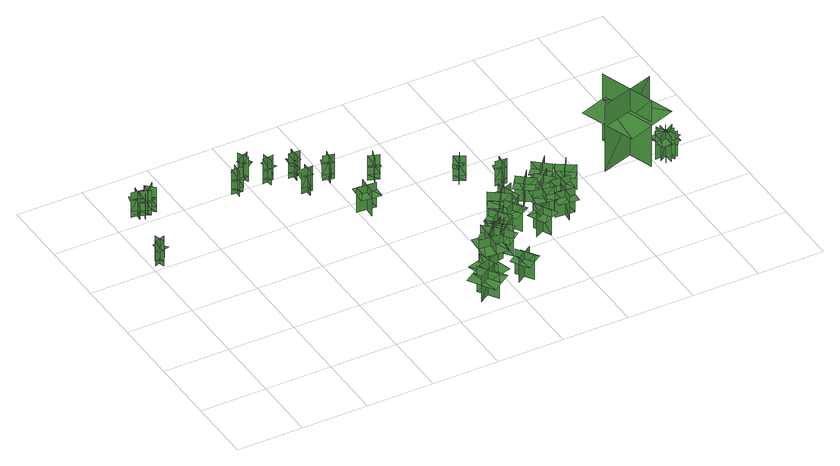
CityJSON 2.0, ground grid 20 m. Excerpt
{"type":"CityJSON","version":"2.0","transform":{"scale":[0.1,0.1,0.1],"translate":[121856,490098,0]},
"CityObjects":{
"tree1":{"type":"SolitaryVegetationObject","geometry":[{"type":"MultiSurface","lod":"1","boundaries":[[[0,1,2]],[[0,2,3]],[[4,5,6]],[[4,6,7]],[[8,9,5]],[[8,5,4]],[[10,11,1]],[[10,1,0]],[[12,13,14]],[[12,14,15]],[[16,17,18]],[[16,18,19]]]}]},
"tree2":{"type":"SolitaryVegetationObject","geometry":[{"type":"MultiSurface","lod":"1","boundaries":[[[20,21,22]],[[20,22,23]],[[24,25,26]],[[24,26,27]],[[28,29,25]],[[28,25,24]],[[30,31,21]],[[30,21,20]],[[32,33,34]],[[32,34,35]],[[36,37,38]],[[36,38,39]]]}]},
"tree3":{"type":"SolitaryVegetationObject","geometry":[{"type":"MultiSurface","lod":"1","boundaries":[[[40,41,42]],[[40,42,43]],[[44,45,46]],[[44,46,47]],[[48,49,45]],[[48,45,44]],[[50,51,41]],[[50,41,40]],[[52,53,54]],[[52,54,55]],[[56,57,58]],[[56,58,59]]]}]},
"tree4":{"type":"SolitaryVegetationObject","geometry":[{"type":"MultiSurface","lod":"1","boundaries":[[[60,61,62]],[[60,62,63]],[[64,65,66]],[[64,66,67]],[[68,69,65]],[[68,65,64]],[[70,71,61]],[[70,61,60]],[[72,73,74]],[[72,74,75]],[[76,77,78]],[[76,78,79]]]}]},
"tree5":{"type":"SolitaryVegetationObject","geometry":[{"type":"MultiSurface","lod":"1","boundaries":[[[80,81,82]],[[80,82,83]],[[84,85,86]],[[84,86,87]],[[88,89,85]],[[88,85,84]],[[90,91,81]],[[90,81,80]],[[92,93,94]],[[92,94,95]],[[96,97,98]],[[96,98,99]]]}]},
"tree6":{"type":"SolitaryVegetationObject","geometry":[{"type":"MultiSurface","lod":"1","boundaries":[[[100,101,102]],[[100,102,103]],[[104,105,106]],[[104,106,107]],[[108,109,105]],[[108,105,104]],[[110,111,101]],[[110,101,100]],[[112,113,114]],[[112,114,115]],[[116,117,118]],[[116,118,119]]]}]},
"tree7":{"type":"SolitaryVegetationObject","geometry":[{"type":"MultiSurface","lod":"1","boundaries":[[[120,121,122]],[[120,122,123]],[[124,125,126]],[[124,126,127]],[[128,129,125]],[[128,125,124]],[[130,131,121]],[[130,121,120]],[[132,133,134]],[[132,134,135]],[[136,137,138]],[[136,138,139]]]}]},
"tree8":{"type":"SolitaryVegetationObject","geometry":[{"type":"MultiSurface","lod":"1","boundaries":[[[140,141,142]],[[140,142,143]],[[144,145,146]],[[144,146,147]],[[148,149,145]],[[148,145,144]],[[150,151,141]],[[150,141,140]],[[152,153,154]],[[152,154,155]],[[156,157,158]],[[156,158,159]]]}]},
"tree9":{"type":"SolitaryVegetationObject","geometry":[{"type":"MultiSurface","lod":"1","boundaries":[[[160,161,162]],[[160,162,163]],[[164,165,166]],[[164,166,167]],[[168,169,170]],[[168,170,171]],[[168,171,172]],[[168,172,173]]]}]},
"tree10":{"type":"SolitaryVegetationObject","geometry":[{"type":"MultiSurface","lod":"1","boundaries":[[[174,175,176]],[[174,176,177]],[[178,179,180]],[[178,180,181]],[[182,183,179]],[[182,179,178]],[[184,185,175]],[[184,175,174]],[[186,187,188]],[[186,188,189]],[[190,191,192]],[[190,192,193]]]}]},
"tree11":{"type":"SolitaryVegetationObject","geometry":[{"type":"MultiSurface","lod":"1","boundaries":[[[194,195,196]],[[194,196,197]],[[198,199,200]],[[198,200,201]],[[202,203,204]],[[202,204,205]],[[202,205,206]],[[202,206,207]]]}]},
"tree12":{"type":"SolitaryVegetationObject","geometry":[{"type":"MultiSurface","lod":"1","boundaries":[[[208,209,210]],[[208,210,211]],[[212,213,214]],[[212,214,215]],[[216,217,218]],[[216,218,219]],[[216,219,220]],[[216,220,221]]]}]},
"tree13":{"type":"SolitaryVegetationObject","geometry":[{"type":"MultiSurface","lod":"1","boundaries":[[[222,223,224]],[[222,224,225]],[[226,227,228]],[[226,228,229]],[[230,231,227]],[[230,227,226]],[[232,233,223]],[[232,223,222]],[[234,235,236]],[[234,236,237]],[[238,239,240]],[[238,240,241]]]}]},
"tree14":{"type":"SolitaryVegetationObject","geometry":[{"type":"MultiSurface","lod":"1","boundaries":[[[242,243,244]],[[242,244,245]],[[246,247,248]],[[246,248,249]],[[250,251,252]],[[250,252,253]],[[250,253,254]],[[250,254,255]]]}]},
"tree15":{"type":"SolitaryVegetationObject","geometry":[{"type":"MultiSurface","lod":"1","boundaries":[[[256,257,258]],[[256,258,259]],[[260,261,262]],[[260,262,263]],[[264,265,266]],[[264,266,267]],[[264,267,268]],[[264,268,269]]]}]},
"tree16":{"type":"SolitaryVegetationObject","geometry":[{"type":"MultiSurface","lod":"1","boundaries":[[[270,271,272]],[[270,272,273]],[[274,275,276]],[[274,276,277]],[[278,279,280]],[[278,280,281]],[[278,281,282]],[[278,282,283]]]}]},
"tree17":{"type":"SolitaryVegetationObject","geometry":[{"type":"MultiSurface","lod":"1","boundaries":[[[284,285,286]],[[284,286,287]],[[288,289,290]],[[288,290,291]],[[292,293,289]],[[292,289,288]],[[294,295,285]],[[294,285,284]],[[296,297,298]],[[296,298,299]],[[300,301,302]],[[300,302,303]]]}]},
"tree18":{"type":"SolitaryVegetationObject","geometry":[{"type":"MultiSurface","lod":"1","boundaries":[[[304,305,306]],[[304,306,307]],[[308,309,310]],[[308,310,311]],[[312,313,314]],[[312,314,315]],[[312,315,316]],[[312,316,317]]]}]},
"tree19":{"type":"SolitaryVegetationObject","geometry":[{"type":"MultiSurface","lod":"1","boundaries":[[[318,319,320]],[[318,320,321]],[[322,323,324]],[[322,324,325]],[[326,327,328]],[[326,328,329]],[[326,329,330]],[[326,330,331]]]}]},
"tree20":{"type":"SolitaryVegetationObject","geometry":[{"type":"MultiSurface","lod":"1","boundaries":[[[332,333,334]],[[332,334,335]],[[336,337,338]],[[336,338,339]],[[340,341,342]],[[340,342,343]],[[340,343,344]],[[340,344,345]]]}]},
"tree21":{"type":"SolitaryVegetationObject","geometry":[{"type":"MultiSurface","lod":"1","boundaries":[[[346,347,348]],[[346,348,349]],[[350,351,352]],[[350,352,353]],[[354,355,356]],[[354,356,357]],[[354,357,358]],[[354,358,359]]]}]},
"tree22":{"type":"SolitaryVegetationObject","geometry":[{"type":"MultiSurface","lod":"1","boundaries":[[[360,361,362]],[[360,362,363]],[[364,365,366]],[[364,366,367]],[[368,369,370]],[[368,370,371]],[[368,371,372]],[[368,372,373]]]}]},
"tree23":{"type":"SolitaryVegetationObject","geometry":[{"type":"MultiSurface","lod":"1","boundaries":[[[374,375,376]],[[374,376,377]],[[378,379,380]],[[378,380,381]],[[382,383,384]],[[382,384,385]],[[382,385,386]],[[382,386,387]]]}]},
"tree24":{"type":"SolitaryVegetationObject","geometry":[{"type":"MultiSurface","lod":"1","boundaries":[[[388,389,390]],[[388,390,391]],[[392,393,394]],[[392,394,395]],[[396,397,398]],[[396,398,399]],[[396,399,400]],[[396,400,401]]]}]},
"tree25":{"type":"SolitaryVegetationObject","geometry":[{"type":"MultiSurface","lod":"1","boundaries":[[[402,403,404]],[[402,404,405]],[[406,407,408]],[[406,408,409]],[[410,411,412]],[[410,412,413]],[[410,414,415]],[[410,415,411]]]}]},
"tree26":{"type":"SolitaryVegetationObject","geometry":[{"type":"MultiSurface","lod":"1","boundaries":[[[416,417,418]],[[416,418,419]],[[420,421,422]],[[420,422,423]],[[424,425,426]],[[424,426,427]],[[424,427,428]],[[424,428,429]]]}]},
"tree27":{"type":"SolitaryVegetationObject","geometry":[{"type":"MultiSurface","lod":"1","boundaries":[[[430,431,432]],[[430,432,433]],[[434,435,436]],[[434,436,437]],[[438,439,435]],[[438,435,434]],[[440,441,431]],[[440,431,430]],[[442,443,444]],[[442,444,445]],[[446,447,448]],[[446,448,449]]]}]},
"tree28":{"type":"SolitaryVegetationObject","geometry":[{"type":"MultiSurface","lod":"1","boundaries":[[[450,451,452]],[[450,452,453]],[[454,455,456]],[[454,456,457]],[[458,459,460]],[[458,460,461]],[[458,461,462]],[[458,462,463]]]}]},
"tree29":{"type":"SolitaryVegetationObject","geometry":[{"type":"MultiSurface","lod":"1","boundaries":[[[464,465,466]],[[464,466,467]],[[468,469,470]],[[468,470,471]],[[472,473,474]],[[472,474,475]],[[472,475,476]],[[472,476,477]]]}]},
"tree30":{"type":"SolitaryVegetationObject","geometry":[{"type":"MultiSurface","lod":"1","boundaries":[[[478,479,480]],[[478,480,481]],[[482,483,484]],[[482,484,485]],[[486,487,483]],[[486,483,482]],[[488,489,479]],[[488,479,478]],[[490,491,492]],[[490,492,493]],[[494,495,496]],[[494,496,497]]]}]},
"tree31":{"type":"SolitaryVegetationObject","geometry":[{"type":"MultiSurface","lod":"1","boundaries":[[[498,499,500]],[[498,500,501]],[[502,503,504]],[[502,504,505]],[[506,507,508]],[[506,508,509]],[[506,509,510]],[[506,510,511]]]}]},
"tree32":{"type":"SolitaryVegetationObject","geometry":[{"type":"MultiSurface","lod":"1","boundaries":[[[512,513,514]],[[512,514,515]],[[516,517,518]],[[516,518,519]],[[520,521,522]],[[520,522,523]],[[520,523,524]],[[520,524,525]]]}]},
"tree33":{"type":"SolitaryVegetationObject","geometry":[{"type":"MultiSurface","lod":"1","boundaries":[[[526,527,528]],[[526,528,529]],[[530,531,532]],[[530,532,533]],[[534,535,536]],[[534,536,537]],[[534,537,538]],[[534,538,539]]]}]},
"tree34":{"type":"SolitaryVegetationObject","geometry":[{"type":"MultiSurface","lod":"1","boundaries":[[[540,541,542]],[[540,542,543]],[[544,545,546]],[[544,546,547]],[[548,549,550]],[[548,550,551]],[[548,551,552]],[[548,552,553]]]}]},
"tree35":{"type":"SolitaryVegetationObject","geometry":[{"type":"MultiSurface","lod":"1","boundaries":[[[554,555,556]],[[554,556,557]],[[558,559,560]],[[558,560,561]],[[562,563,564]],[[562,564,565]],[[562,565,566]],[[562,566,567]]]}]},
"tree36":{"type":"SolitaryVegetationObject","geometry":[{"type":"MultiSurface","lod":"1","boundaries":[[[568,569,570]],[[568,570,571]],[[572,573,574]],[[572,574,575]],[[576,577,578]],[[576,578,579]],[[576,579,580]],[[576,580,581]]]}]},
"tree37":{"type":"SolitaryVegetationObject","geometry":[{"type":"MultiSurface","lod":"1","boundaries":[[[582,583,584]],[[582,584,585]],[[586,587,588]],[[586,588,589]],[[590,591,592]],[[590,592,593]],[[590,593,594]],[[590,594,595]]]}]},
"tree38":{"type":"SolitaryVegetationObject","geometry":[{"type":"MultiSurface","lod":"1","boundaries":[[[596,597,598]],[[596,598,599]],[[600,601,602]],[[600,602,603]],[[604,605,606]],[[604,606,607]],[[604,607,608]],[[604,608,609]]]}]},
"tree39":{"type":"SolitaryVegetationObject","geometry":[{"type":"MultiSurface","lod":"1","boundaries":[[[610,611,612]],[[610,612,613]],[[614,615,616]],[[614,616,617]],[[618,619,620]],[[618,620,621]],[[618,621,622]],[[618,622,623]]]}]},
"tree40":{"type":"SolitaryVegetationObject","geometry":[{"type":"MultiSurface","lod":"1","boundaries":[[[624,625,626]],[[624,626,627]],[[628,629,630]],[[628,630,631]],[[632,633,634]],[[632,634,635]],[[632,635,636]],[[632,636,637]]]}]}
},
"vertices":[
[38,618,35],[4,609,35],[4,609,100],[37,619,100],[15,631,35],[24,598,35],[25,598,100],[15,631,100],[15,631,18],[25,598,18],[37,619,18],[4,609,18],[37,619,67],[4,609,67],[9,592,73],[42,602,73],[9,610,77],[34,618,77],[30,630,80],[5,623,80],
[57,835,32],[91,830,32],[91,829,97],[56,834,97],[72,814,32],[77,848,32],[77,848,97],[72,814,97],[72,814,15],[77,848,15],[56,834,15],[91,829,15],[57,834,64],[91,829,64],[93,847,70],[59,852,70],[86,830,74],[60,834,74],[59,821,78],[84,817,78],
[109,815,33],[77,828,33],[77,829,97],[109,816,97],[99,839,33],[86,807,33],[86,807,97],[99,839,97],[99,839,15],[86,807,15],[109,816,15],[77,829,15],[109,816,64],[77,828,64],[70,812,70],[103,799,70],[81,827,74],[105,817,74],[110,830,78],[86,839,78],
[125,818,34],[102,843,34],[102,843,99],[126,818,99],[126,844,35],[101,820,35],[101,820,99],[127,844,99],[127,844,17],[101,820,17],[126,818,17],[102,843,17],[126,818,66],[102,843,66],[89,831,72],[113,806,72],[105,840,76],[123,821,76],[133,830,80],[115,849,80],
[373,784,34],[339,787,34],[339,788,99],[373,785,99],[357,804,35],[354,770,35],[354,770,99],[357,804,99],[357,804,17],[354,770,17],[373,785,17],[339,788,17],[373,785,66],[339,787,66],[338,770,72],[372,767,72],[344,787,76],[370,785,76],[371,798,80],[345,800,80],
[390,843,37],[405,812,37],[405,812,102],[389,843,102],[382,819,37],[412,834,37],[412,834,102],[381,819,102],[381,819,20],[412,834,20],[389,843,20],[405,812,20],[390,843,69],[405,812,69],[421,820,75],[405,851,75],[403,817,79],[391,840,79],[380,834,83],[391,811,83],
[466,787,38],[432,781,38],[432,782,103],[466,787,103],[445,802,38],[450,768,38],[451,768,103],[445,802,103],[445,802,21],[451,768,21],[466,787,21],[432,782,21],[466,787,69],[432,782,69],[435,764,76],[469,770,76],[436,782,80],[462,787,80],[460,800,83],[434,795,83],
[500,692,39],[534,692,39],[534,692,104],[500,692,104],[518,674,40],[518,708,40],[518,708,104],[518,674,104],[518,674,22],[518,708,22],[500,692,22],[534,692,22],[500,692,71],[534,692,71],[534,710,77],[500,710,77],[530,692,81],[504,692,81],[504,679,85],[530,679,85],
[688,45,15],[688,45,98],[749,83,98],[749,83,15],[700,92,15],[700,92,98],[737,34,98],[737,34,15],[694,101,71],[664,82,71],[710,9,71],[740,28,71],[770,47,71],[725,120,71],
[523,756,34],[523,791,34],[524,791,99],[523,756,99],[542,774,35],[507,775,35],[507,774,99],[542,774,99],[542,774,17],[507,774,17],[523,756,17],[524,791,17],[523,756,66],[524,791,66],[506,791,72],[506,756,72],[524,786,76],[523,760,76],[537,760,80],[537,786,80],
[777,113,16],[777,113,98],[709,93,98],[709,93,16],[753,71,16],[753,71,98],[734,137,98],[734,137,16],[756,61,71],[790,71,71],[767,153,71],[732,143,71],[698,133,71],[721,51,71],
[648,546,19],[589,551,19],[589,551,101],[648,546,101],[623,577,19],[618,518,19],[618,518,101],[623,577,101],[623,577,78],[593,579,78],[588,520,78],[618,518,78],[647,515,78],[652,574,78],
[579,720,37],[613,713,37],[613,712,102],[579,719,102],[594,698,38],[601,732,38],[600,732,102],[593,698,102],[593,698,20],[600,732,20],[579,719,20],[613,712,20],[579,720,69],[613,712,69],[617,730,75],[583,737,75],[608,713,79],[583,719,79],[580,706,83],[606,701,83],
[761,189,16],[761,189,99],[832,183,99],[832,183,16],[798,220,16],[798,220,99],[792,151,99],[792,151,16],[799,230,72],[763,233,72],[756,148,72],[792,145,72],[827,142,72],[834,227,72],
[869,105,13],[819,73,13],[819,73,95],[869,105,95],[830,114,13],[862,64,13],[862,64,95],[830,114,95],[830,114,72],[805,98,72],[837,48,72],[862,64,72],[887,80,72],[855,130,72],
[841,206,16],[799,248,16],[799,248,98],[841,206,98],[841,245,16],[800,203,16],[800,203,98],[841,245,98],[841,245,75],[820,266,75],[778,224,75],[800,203,75],[821,183,75],[862,225,75],
[718,650,37],[685,661,37],[685,661,102],[718,650,102],[706,673,37],[695,640,37],[696,640,102],[707,673,102],[707,673,20],[696,640,20],[718,650,20],[685,661,20],[718,650,69],[685,661,69],[680,644,75],[712,633,75],[690,660,79],[714,652,79],[719,664,83],[694,672,83],
[806,204,15],[858,248,15],[858,248,98],[806,204,98],[860,200,15],[816,251,15],[816,251,98],[860,200,98],[813,204,72],[833,180,72],[884,225,72],[863,248,72],[843,271,72],[792,227,72],
[864,183,13],[827,229,13],[827,229,95],[864,183,95],[868,222,13],[822,185,13],[822,185,95],[868,222,95],[868,222,72],[850,245,72],[804,208,72],[822,185,72],[841,162,72],[887,199,72],
[818,221,15],[866,256,15],[866,256,97],[818,221,97],[857,215,15],[822,263,15],[822,263,97],[857,215,97],[857,215,74],[881,232,74],[846,280,74],[822,263,74],[798,245,74],[833,197,74],
[876,209,13],[830,246,13],[830,246,95],[876,209,95],[872,248,13],[835,202,13],[835,202,95],[872,248,95],[872,248,72],[850,267,72],[812,221,72],[835,202,72],[857,184,72],[895,229,72],
[855,300,15],[888,252,15],[888,252,97],[855,300,97],[847,262,15],[896,295,15],[896,295,97],[847,262,97],[847,262,74],[864,238,74],[912,271,74],[896,295,74],[879,320,74],[830,286,74],
[911,318,13],[939,266,13],[939,266,95],[911,318,95],[899,280,13],[951,309,13],[951,309,95],[899,280,95],[899,280,72],[914,255,72],[965,283,72],[951,309,72],[937,335,72],[885,306,72],
[887,369,14],[941,330,14],[941,330,97],[887,369,97],[896,317,14],[935,371,14],[935,371,97],[896,317,97],[888,363,70],[870,338,70],[925,299,70],[943,325,70],[960,350,70],[905,389,70],
[948,337,13],[929,383,13],[929,383,97],[948,337,97],[963,372,13],[916,353,13],[916,353,97],[963,372,97],[963,372,70],[916,353,70],[926,328,70],[973,347,70],[952,398,70],[905,379,70],
[999,215,13],[973,268,13],[973,268,95],[999,215,95],[1012,253,13],[959,226,13],[959,226,95],[1012,253,95],[1012,253,72],[999,279,72],[946,253,72],[959,226,72],[972,200,72],[1025,226,72],
[889,525,36],[907,555,36],[908,554,101],[890,525,101],[915,531,36],[885,549,36],[885,549,101],[915,531,101],[915,531,19],[885,549,19],[890,525,19],[908,554,19],[890,525,67],[908,554,67],[893,564,74],[875,534,74],[905,550,78],[892,528,78],[903,521,81],[916,544,81],
[1030,337,13],[1020,279,13],[1020,279,95],[1030,337,95],[998,315,13],[1056,304,13],[1056,304,95],[998,315,95],[998,315,72],[993,286,72],[1051,275,72],[1056,304,72],[1061,333,72],[1003,344,72],
[989,397,13],[1036,361,13],[1036,361,95],[989,397,95],[994,358,13],[1029,405,13],[1029,405,95],[994,358,95],[994,358,72],[1017,340,72],[1053,387,72],[1029,405,72],[1006,423,72],[970,376,72],
[972,475,35],[1006,470,35],[1006,469,100],[972,474,100],[987,454,35],[992,488,35],[992,488,100],[987,454,100],[987,454,18],[992,488,18],[972,474,18],[1006,469,18],[972,475,66],[1006,469,66],[1008,487,73],[974,492,73],[1001,470,77],[975,474,77],[973,461,80],[999,457,80],
[1073,249,13],[1079,308,13],[1079,308,95],[1073,249,95],[1104,274,13],[1045,279,13],[1045,279,95],[1104,274,95],[1104,274,72],[1106,303,72],[1048,309,72],[1045,279,72],[1042,250,72],[1101,245,72],
[1038,381,13],[1080,340,13],[1080,340,95],[1038,381,95],[1038,342,13],[1079,385,13],[1079,385,95],[1038,342,95],[1038,342,72],[1059,322,72],[1100,364,72],[1079,385,72],[1058,405,72],[1017,363,72],
[1119,328,13],[1060,331,13],[1060,331,95],[1119,328,95],[1092,358,13],[1090,299,13],[1090,299,95],[1092,358,95],[1092,358,72],[1063,359,72],[1060,300,72],[1090,299,72],[1119,297,72],[1122,356,72],
[1062,389,15],[1101,433,15],[1101,433,97],[1062,389,97],[1101,391,15],[1057,430,15],[1057,430,97],[1101,391,97],[1101,391,74],[1121,413,74],[1077,452,74],[1057,430,74],[1037,408,74],[1082,369,74],
[1108,390,14],[1156,356,14],[1156,356,96],[1108,390,96],[1115,351,14],[1148,400,14],[1148,400,96],[1115,351,96],[1115,351,73],[1139,334,73],[1172,383,73],[1148,400,73],[1124,416,73],[1090,368,73],
[1329,522,8],[1385,355,8],[1385,355,228],[1329,522,228],[1266,397,8],[1434,452,8],[1434,452,228],[1266,397,228],[1321,508,157],[1244,481,157],[1302,315,157],[1379,341,157],[1456,368,157],[1398,534,157],
[1465,373,13],[1406,370,13],[1406,370,96],[1465,373,96],[1436,400,13],[1439,341,13],[1439,341,96],[1436,400,96],[1436,400,73],[1406,398,73],[1409,339,73],[1439,341,73],[1468,342,73],[1465,401,73],
[1451,395,13],[1423,343,13],[1423,343,96],[1451,395,96],[1413,384,13],[1465,356,13],[1465,356,96],[1413,384,96],[1413,384,73],[1399,357,73],[1452,330,73],[1465,356,73],[1479,382,73],[1427,410,73],
[1416,359,13],[1467,388,13],[1467,388,96],[1416,359,96],[1453,348,13],[1424,399,13],[1424,399,96],[1453,348,96],[1453,348,73],[1479,363,73],[1450,414,73],[1424,399,73],[1399,385,73],[1428,333,73],
[1435,371,16],[1443,371,16],[1443,382,16],[1435,382,16],[1439,371,19],[1439,371,12],[1439,382,12],[1439,382,19],[1439,379,19],[1442,379,19],[1442,379,12],[1439,379,12],[1435,379,12],[1435,379,19]
]}
